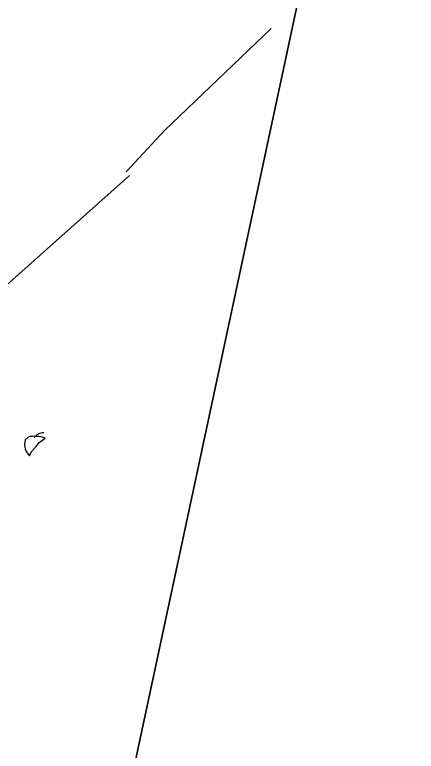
# Model space of a CAD drawing. Header units: metres. Extents: x 368 to 3789, y -155 to 1148.
# Drawn here: x 2226.8 to 2234.91, y 531.48 to 546.36 of the extents above; entities that cross this region are included whole.
import ezdxf

# ---------------------------------------------------------------- set-up
doc = ezdxf.new("R2010")
doc.units = ezdxf.units.M

# ---------------------------------------------------------------- blocks, each defined once
blk = doc.blocks.new('A$C09CF175E')
at = {"color": 74}
for p, q in [((4150, 5639.4), (4146.2, 5619.3)), ((4163.9, 5652), (4150, 5639.4)), ((4215.5, 5626.8), (4244.4, 5646.9)), ((4146.2, 5619.3), (4150, 5592.9)), ((4180.2, 5584), (4201.6, 5607.9)), ((4201.6, 5607.9), (4215.5, 5626.8)), ((4150, 5592.9), (4158.8, 5577.8)), ((4158.8, 5577.8), (4170.2, 5563.9)), ((4170.2, 5563.9), (4180.2, 5584))]:
    blk.add_line(p, q, dxfattribs=at)
for centre, radius, start, end in [((4234.1, 5623.7), 48.5, 86.7031, 151.3733), ((4195.7, 5513.5), 142, 69.9172, 102.9349)]:
    blk.add_arc(centre, radius, start, end, dxfattribs=at)
blk = doc.blocks.new('A$C75B70EFF')
at = {"color": 35}
for p, q in [((6358.7, 6369.2), (7029, 7009.8)), ((6117.7, 6111.5), (6358.7, 6369.2)), ((5137.4, 5194.4), (6138.9, 6087.6))]:
    blk.add_line(p, q, dxfattribs=at)

msp = doc.modelspace()

# ---------------------------------------------------------------- linework, layer by layer
msp.add_polyline3d([(2234.912, 557.791, 422.828), (2223.641, 505.152, 845.657), (2234.912, 557.791, 351.058), (2214.612, 577.727, 0), (2164.655, 551.903, 0)])

# ---------------------------------------------------------------- block references
for name, p, xscale, yscale, zscale in [('A$C75B70EFF', (2209.36, 523.518), 0.003218393350110997, 0.003218393350110997, 0.003218393350110997), ('A$C09CF175E', (2209.151, 513.503), 0.00430364964322203, 0.00430364964322203, 0.00430364964322203)]:
    msp.add_blockref(name, p, dxfattribs=dict(xscale=xscale, yscale=yscale, zscale=zscale))

doc.saveas('drawing.dxf')
